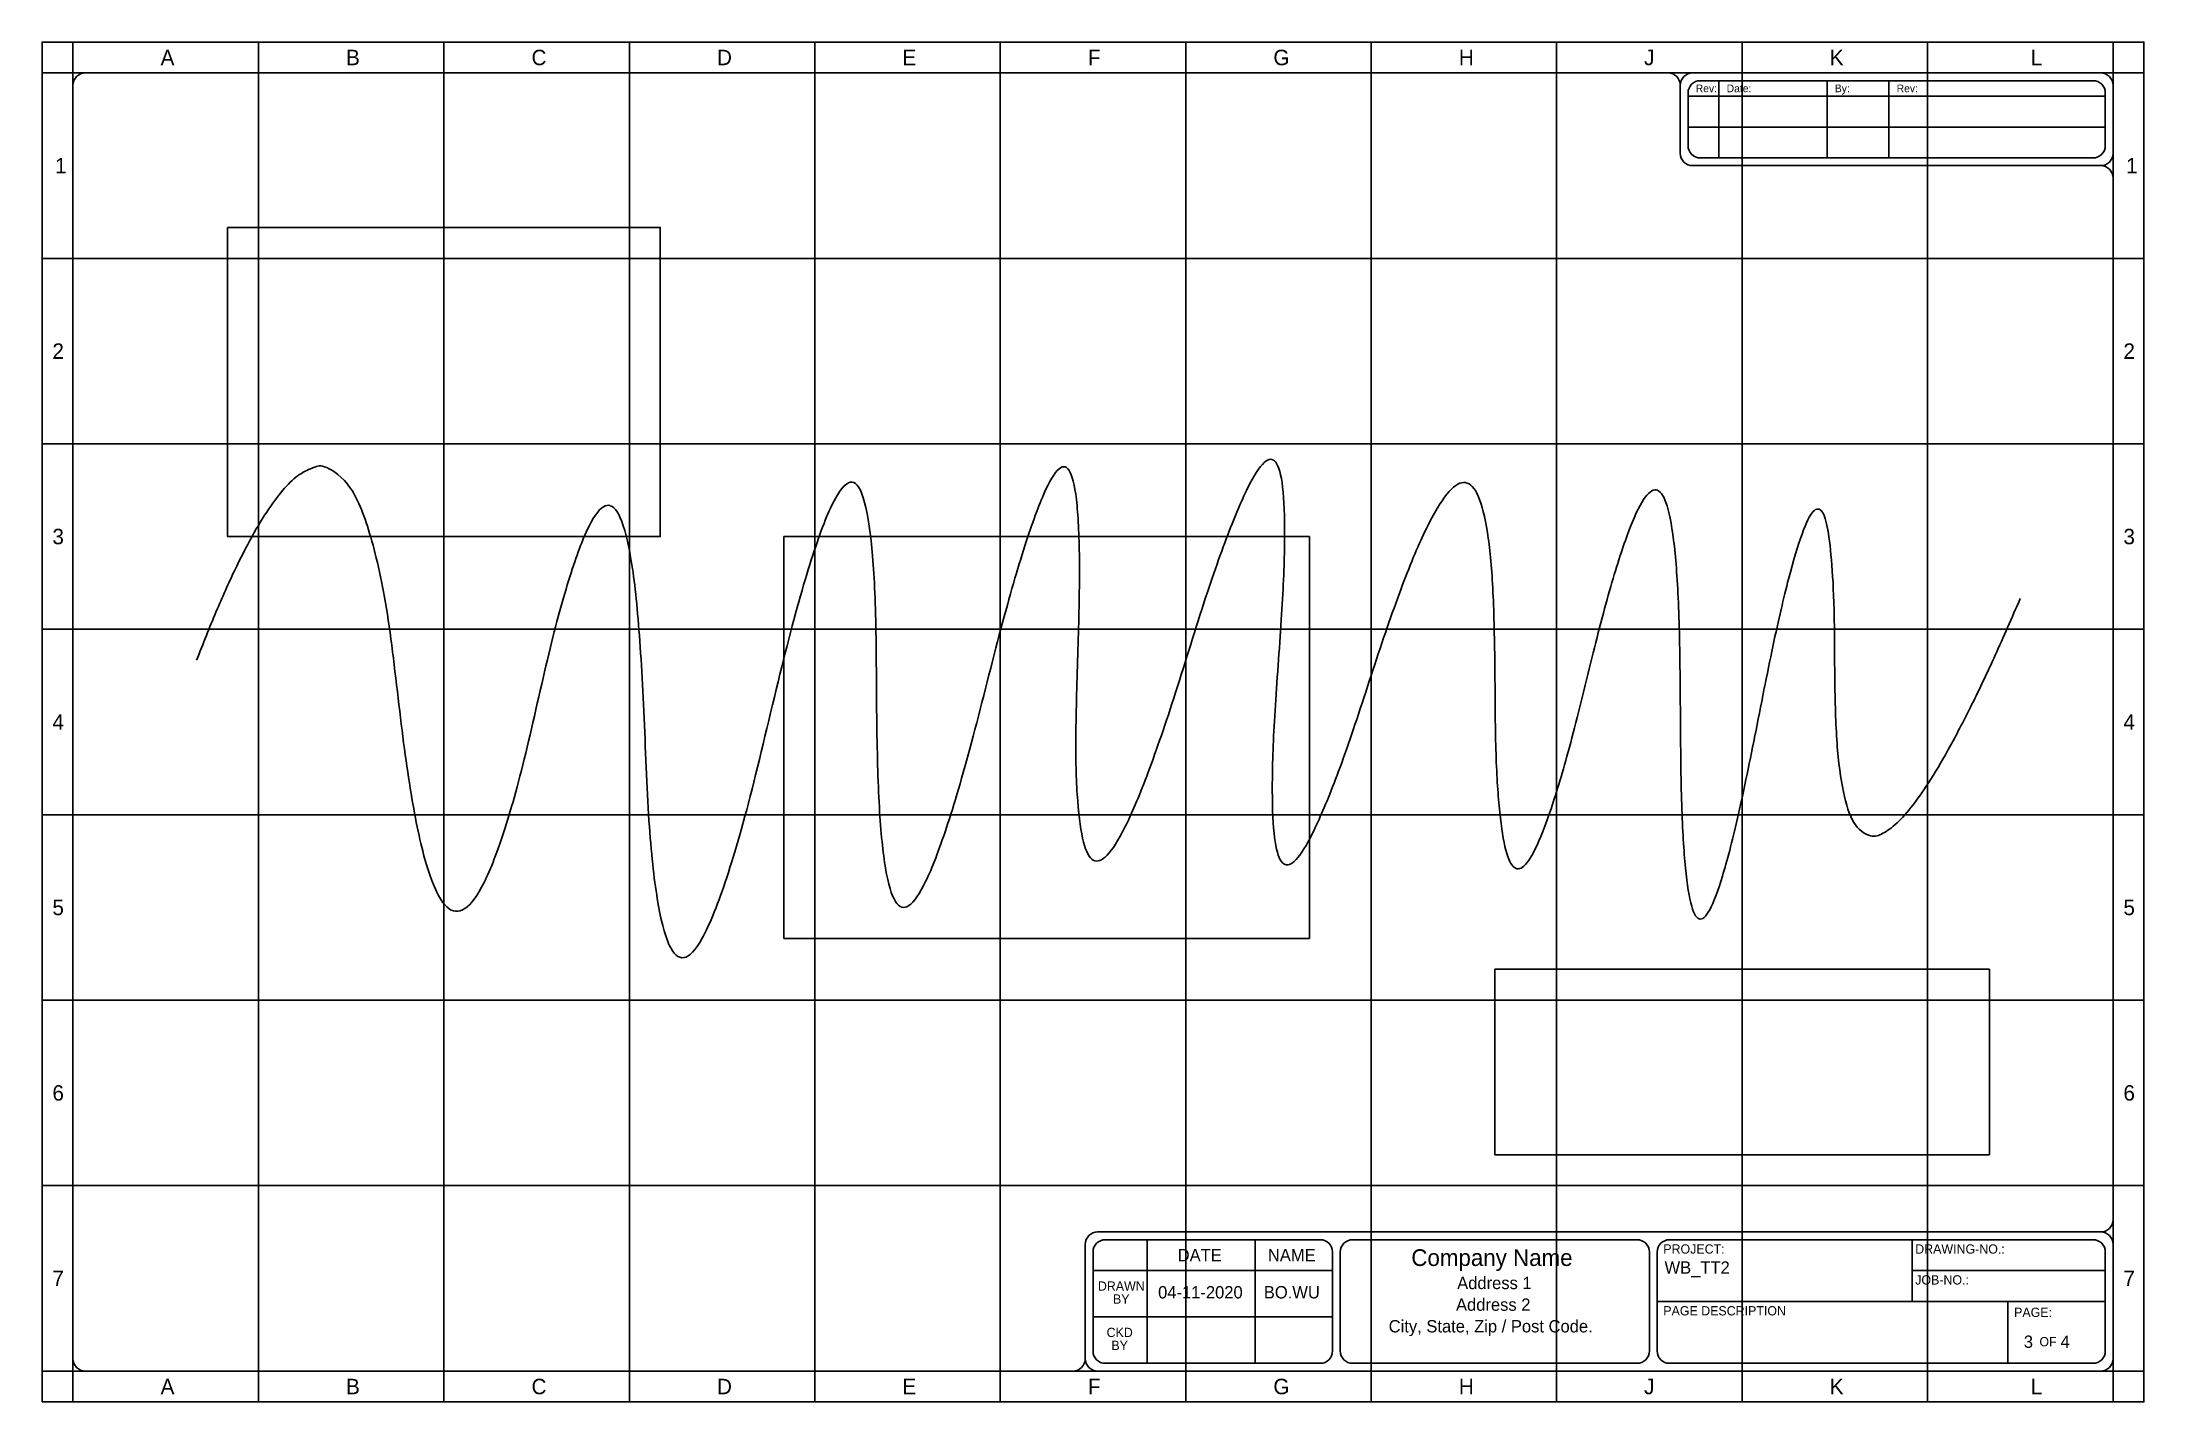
# Model space of a CAD drawing. Extents: x 0 to 34, y 0 to 22.
import ezdxf

# ---------------------------------------------------------------- set-up
doc = ezdxf.new("R2010")
doc.units = 0
for name, color, linetype in [('Default', 7, 'Continuous'), ('ECT_LXV_TEXT', 7, 'Continuous'), ('ECT_PAGE_FRAM', 7, 'Continuous'), ('ECT_PAGE_LINENUMBER_REGION', 7, 'Continuous'), ('ECT_PAGE_LINENUMBER_TEXT', 7, 'Continuous'), ('ECT_PAGE_TITL_LOGO', 7, 'Continuous'), ('ECT_PAGE_ZONE_REGION', 7, 'Continuous'), ('ECT_PAGE_ZONE_TEXT', 7, 'Continuous')]:
    doc.layers.add(name, color=color, linetype=linetype)

msp = doc.modelspace()

# ---------------------------------------------------------------- linework, layer by layer
at = {"layer": 'Default'}
for points in [[(3, 19), (10, 19), (10, 14), (3, 14)], [(12, 14), (20.5, 14), (20.5, 7.5), (12, 7.5)], [(23.5, 7), (31.5, 7), (31.5, 4), (23.5, 4)]]:
    msp.add_lwpolyline(points, close=True, dxfattribs=at)
msp.add_open_spline([(2.5, 12), (5, 18.5), (6.5, 4.5), (9.5, 18), (10, 3.5), (13.5, 18.5), (13.5, 4.5), (17, 18.5), (16.5, 5.5), (20.5, 18.5), (19.5, 5.5), (23.5, 18), (23.5, 5.5), (26.5, 18), (26.5, 4.5), (29, 17.5), (29, 6), (32, 13)], degree=2, dxfattribs=at)
at = {"layer": 'ECT_PAGE_FRAM'}
msp.add_lwpolyline([(0, 0), (34, 0), (34, 22), (0, 22)], close=True, dxfattribs=at)
at = {"layer": 'ECT_PAGE_LINENUMBER_REGION'}
for points in [[(0, 18.5), (34, 18.5), (34, 21.5), (0, 21.5)], [(0, 15.5), (34, 15.5), (34, 18.5), (0, 18.5)], [(0, 12.5), (34, 12.5), (34, 15.5), (0, 15.5)], [(0, 9.5), (34, 9.5), (34, 12.5), (0, 12.5)], [(0, 6.5), (34, 6.5), (34, 9.5), (0, 9.5)], [(0, 3.5), (34, 3.5), (34, 6.5), (0, 6.5)], [(0, 0.5), (34, 0.5), (34, 3.5), (0, 3.5)]]:
    msp.add_lwpolyline(points, close=True, dxfattribs=at)
at = {"layer": 'ECT_PAGE_TITL_LOGO'}
for p, q in [((0.7, 21.5), (26.3, 21.5)), ((26.7, 21.5), (33.3, 21.5)), ((0.5, 0.7), (0.5, 21.3)), ((26.5, 20.2), (26.5, 21.3)), ((26.625, 20.325), (26.625, 21.175)), ((26.625, 21.125), (33.375, 21.125)), ((26.825, 21.375), (33.175, 21.375)), ((27.125, 21.125), (27.125, 21.375)), ((27.125, 20.625), (27.125, 21.125)), ((28.875, 21.125), (28.875, 21.375)), ((28.875, 20.625), (28.875, 21.125)), ((29.875, 21.125), (29.875, 21.375)), ((29.875, 20.625), (29.875, 21.125)), ((33.375, 21.175), (33.375, 20.325)), ((33.5, 20.2), (33.5, 21.3)), ((26.625, 20.625), (28.375, 20.625)), ((27.125, 20.125), (27.125, 20.625)), ((28.375, 20.625), (33.375, 20.625)), ((28.875, 20.125), (28.875, 20.625)), ((29.875, 20.125), (29.875, 20.625)), ((33.175, 20.125), (26.825, 20.125)), ((26.7, 20), (33.3, 20)), ((33.5, 2.95), (33.5, 19.8)), ((17.075, 2.75), (33.3, 2.75)), ((16.875, 2.55), (16.875, 0.7)), ((17, 0.825), (17, 2.425)), ((17.2, 2.625), (20.675, 2.625)), ((17.875, 0.625), (17.875, 2.625)), ((19.625, 0.625), (19.625, 2.625)), ((20.875, 2.425), (20.875, 0.825)), ((21, 2.425), (21, 0.825)), ((25.8, 2.625), (21.2, 2.625)), ((26, 0.825), (26, 2.425)), ((26.125, 0.825), (26.125, 2.425)), ((26.325, 2.625), (33.175, 2.625)), ((30.25, 1.625), (30.25, 2.625)), ((33.375, 2.425), (33.375, 0.825)), ((33.5, 0.7), (33.5, 2.55)), ((17, 2.125), (20.875, 2.125)), ((30.25, 2.125), (33.375, 2.125)), ((17, 1.375), (20.875, 1.375)), ((26.125, 1.625), (33.375, 1.625)), ((31.8, 0.625), (31.8, 1.625)), ((0.7, 0.5), (16.675, 0.5)), ((16.575, 0.5), (16.675, 0.5)), ((17.075, 0.5), (33.3, 0.5)), ((17.075, 0.5), (33.3, 0.5)), ((20.675, 0.625), (17.2, 0.625)), ((21.2, 0.625), (25.8, 0.625)), ((33.175, 0.625), (26.325, 0.625))]:
    msp.add_line(p, q, dxfattribs=at)
for centre, start, end in [((0.7, 21.3), 90, 180), ((26.3, 21.3), 0, 90), ((26.7, 21.3), 90, 180), ((33.3, 21.3), 0, 90), ((26.825, 21.175), 90, 180), ((33.175, 21.175), 0, 90), ((26.7, 20.2), 180, 270), ((26.825, 20.325), 180, 270), ((33.175, 20.325), 270, 0), ((33.3, 20.2), 270, 0), ((33.3, 19.8), 0, 90), ((17.075, 2.55), 90, 180), ((33.3, 2.95), 270, 0), ((33.3, 2.55), 0, 90), ((17.2, 2.425), 90, 180), ((20.675, 2.425), 0, 90), ((21.2, 2.425), 90, 180), ((25.8, 2.425), 0, 90), ((26.325, 2.425), 90, 180), ((33.175, 2.425), 0, 90), ((0.7, 0.7), 180, 270), ((16.675, 0.7), 270, 0), ((17.075, 0.7), 180, 270), ((17.2, 0.825), 180, 270), ((20.675, 0.825), 270, 0), ((21.2, 0.825), 180, 270), ((25.8, 0.825), 270, 0), ((26.325, 0.825), 180, 270), ((33.175, 0.825), 270, 0), ((33.3, 0.7), 270, 0)]:
    msp.add_arc(centre, 0.2, start, end, dxfattribs=at)
at = {"layer": 'ECT_PAGE_ZONE_REGION'}
for points in [[(0.5, 0), (3.5, 0), (3.5, 22), (0.5, 22)], [(3.5, 22), (6.5, 22), (6.5, 0), (3.5, 0)], [(6.5, 22), (9.5, 22), (9.5, 0), (6.5, 0)], [(9.5, 22), (12.5, 22), (12.5, 0), (9.5, 0)], [(12.5, 22), (15.5, 22), (15.5, 0), (12.5, 0)], [(15.5, 22), (18.5, 22), (18.5, 0), (15.5, 0)], [(18.5, 22), (21.5, 22), (21.5, 0), (18.5, 0)], [(21.5, 22), (24.5, 22), (24.5, 0), (21.5, 0)], [(24.5, 22), (27.5, 22), (27.5, 0), (24.5, 0)], [(27.5, 22), (30.5, 22), (30.5, 0), (27.5, 0)], [(30.5, 22), (33.5, 22), (33.5, 0), (30.5, 0)]]:
    msp.add_lwpolyline(points, close=True, dxfattribs=at)

# ---------------------------------------------------------------- texts
at = {"layer": 'ECT_LXV_TEXT'}
for s, p in [('Rev:', (26.75, 21.188)), ('Date:', (27.25, 21.188)), ('By:', (29, 21.188)), ('Rev:', (30, 21.188))]:
    msp.add_text(s, height=0.125, dxfattribs=at).set_placement(p)
at = {"layer": 'ECT_PAGE_LINENUMBER_TEXT'}
for s, p in [('1', (0.211, 19.875)), ('1', (33.711, 19.875)), ('2', (0.168, 16.875)), ('2', (33.668, 16.875)), ('3', (0.168, 13.875)), ('3', (33.668, 13.875)), ('4', (0.168, 10.875)), ('4', (33.668, 10.875)), ('5', (0.168, 7.875)), ('5', (33.668, 7.875)), ('6', (0.168, 4.875)), ('6', (33.668, 4.875)), ('7', (0.168, 1.875)), ('7', (33.668, 1.875))]:
    msp.add_text(s, height=0.25, dxfattribs=at).set_placement(p)
at = {"layer": 'ECT_PAGE_TITL_LOGO'}
for s, height, p in [('DATE', 0.2, (18.37, 2.275)), ('NAME', 0.2, (19.829, 2.275)), ('Company Name', 0.27, (22.149, 2.2)), ('PROJECT:', 0.15, (26.225, 2.4)), ('DRAWING-NO.:', 0.15, (30.3, 2.4)), ('WB_TT2', 0.2, (26.245, 2.075)), ('JOB-NO.:', 0.15, (30.3, 1.9)), ('DRAWN', 0.15, (17.079, 1.8)), ('BY', 0.15, (17.323, 1.59)), ('04-11-2020', 0.2, (18.053, 1.675)), ('BO.WU', 0.2, (19.763, 1.675)), ('Address 1', 0.2, (22.891, 1.825)), ('Address 2', 0.2, (22.872, 1.475)), ('PAGE DESCRIPTION', 0.15, (26.225, 1.4)), ('PAGE:', 0.15, (31.9, 1.375)), ('CKD', 0.15, (17.22, 1.05)), ('City, State, Zip / Post Code.', 0.2, (21.783, 1.125)), ('3', 0.2, (32.057, 0.875)), ('OF', 0.15, (32.309, 0.9)), ('4', 0.2, (32.65, 0.875)), ('BY', 0.15, (17.297, 0.84))]:
    msp.add_text(s, height=height, dxfattribs=at).set_placement(p)
at = {"layer": 'ECT_PAGE_ZONE_TEXT'}
for s, p in [('A', (1.918, 21.625)), ('B', (4.918, 21.625)), ('C', (7.918, 21.625)), ('D', (10.918, 21.625)), ('E', (13.918, 21.625)), ('F', (16.918, 21.625)), ('G', (19.918, 21.625)), ('H', (22.918, 21.625)), ('J', (25.914, 21.625)), ('K', (28.918, 21.625)), ('L', (32.168, 21.625)), ('A', (1.918, 0.125)), ('B', (4.918, 0.125)), ('C', (7.918, 0.125)), ('D', (10.918, 0.125)), ('E', (13.918, 0.125)), ('F', (16.918, 0.125)), ('G', (19.918, 0.125)), ('H', (22.918, 0.125)), ('J', (25.914, 0.125)), ('K', (28.918, 0.125)), ('L', (32.168, 0.125))]:
    msp.add_text(s, height=0.25, dxfattribs=at).set_placement(p)

doc.saveas('drawing.dxf')
